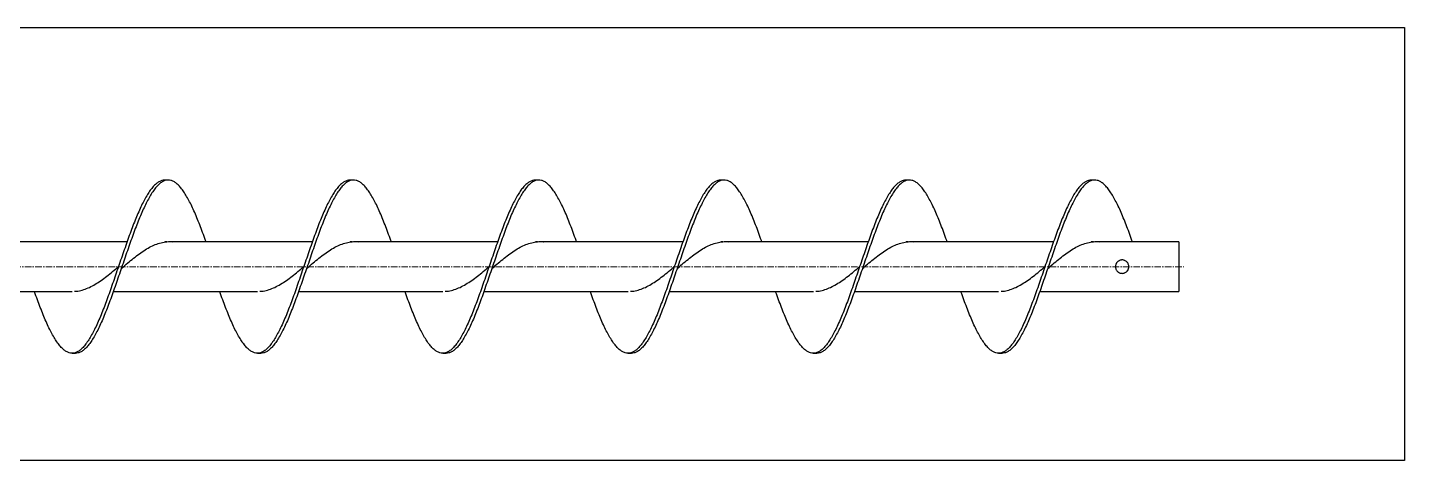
# Model space of a CAD drawing. Header units: millimetres. Extents: x 438860 to 442520, y -109839 to -107350.
# Drawn here: x 441182 to 442520, y -107770 to -107350 of the extents above; entities that cross this region are included whole.
import ezdxf
from ezdxf.lldxf.tags import DXFTag

# ---------------------------------------------------------------- set-up
doc = ezdxf.new("R2010")
doc.units = ezdxf.units.MM
doc.linetypes.add('CENTER', pattern=[50.8, 31.75, -6.35, 6.35, -6.35])
doc.layers.add('CENTRO', color=3, linetype='CENTER', lineweight=9)
doc.layers.add('CONTORNO 02', color=5, linetype='CONTINUOUS', lineweight=30)
doc.layers.add('TRACEJADA 02', color=2, linetype='DASHED')
tags = doc.linetypes.add('DASHED', pattern=[19.05, 12.7, -6.35]).pattern_tags.tags
tags[6:7] = [DXFTag(74, 4), DXFTag(75, 0), DXFTag(340, '0'), DXFTag(46, 0.0), DXFTag(50, 0.0), DXFTag(44, 0.0), DXFTag(45, 0.0)]
tags[4:5] = [DXFTag(74, 4), DXFTag(75, 0), DXFTag(340, '0'), DXFTag(46, 0.0), DXFTag(50, 0.0), DXFTag(44, 0.0), DXFTag(45, 0.0)]

msp = doc.modelspace()

# ---------------------------------------------------------------- linework, layer by layer
at = {"layer": 'CENTRO', "ltscale": 0.2}
msp.add_line((439015.7, -107582), (442305.7, -107582), dxfattribs=at)
at = {"layer": 'CONTORNO 02'}
for p, q in [((441279.1, -107557.8), (441140.7, -107557.8)), ((441317.8, -107557.8), (441315.8, -107557.8)), ((441459.1, -107557.8), (441320.7, -107557.8)), ((441497.8, -107557.8), (441495.8, -107557.8)), ((441639.1, -107557.8), (441500.7, -107557.8)), ((441677.8, -107557.8), (441675.8, -107557.8)), ((441819.1, -107557.8), (441680.7, -107557.8)), ((441857.8, -107557.8), (441855.8, -107557.8)), ((441999.1, -107557.8), (441860.7, -107557.8)), ((442037.8, -107557.8), (442035.8, -107557.8)), ((442179.1, -107557.8), (442040.7, -107557.8)), ((442217.8, -107557.8), (442215.8, -107557.8)), ((442300.7, -107557.8), (442220.7, -107557.8)), ((442300.7, -107557.8), (442300.7, -107606.1)), ((441085.8, -107606.1), (441225.8, -107606.1)), ((441265.8, -107606.1), (441405.8, -107606.1)), ((441445.8, -107606.1), (441585.8, -107606.1)), ((441625.8, -107606.1), (441765.8, -107606.1)), ((441805.8, -107606.1), (441945.8, -107606.1)), ((441985.8, -107606.1), (442125.8, -107606.1)), ((442165.8, -107606.1), (442300.7, -107606.1))]:
    msp.add_line(p, q, dxfattribs=at)
for points, knots in [([(441315.7, -107498), (441314.8, -107498), (441312.9, -107498.2), (441310.1, -107499.5), (441307.3, -107501.5), (441304.5, -107504.2), (441301.7, -107507.8), (441298.9, -107512), (441296.1, -107516.9), (441293.2, -107522.5), (441290.4, -107528.6), (441287.6, -107535.2), (441284.8, -107542.3), (441282, -107549.8), (441279.2, -107557.5), (441276.4, -107565.6), (441273.6, -107573.7), (441270.7, -107582), (441267.9, -107590.2), (441265.1, -107598.4), (441262.3, -107606.4), (441259.5, -107614.2), (441256.7, -107621.6), (441253.9, -107628.7), (441251.1, -107635.3), (441248.2, -107641.5), (441245.4, -107647), (441242.6, -107651.9), (441239.8, -107656.2), (441237, -107659.7), (441234.2, -107662.5), (441231.4, -107664.5), (441228.6, -107665.7), (441225.7, -107666.1), (441222.9, -107665.7), (441220.1, -107664.5), (441217.3, -107662.5), (441214.5, -107659.7), (441211.7, -107656.2), (441208.9, -107651.9), (441206.1, -107647), (441203.2, -107641.5), (441200.4, -107635.3), (441197.6, -107628.7), (441194.8, -107621.6), (441192, -107614.2), (441190.1, -107608.9), (441189.1, -107606.2), (441189.1, -107606.1)], [0, 0, 0, 0, 0.022207, 0.044413, 0.06662, 0.088826, 0.111033, 0.133239, 0.155446, 0.177652, 0.199859, 0.222066, 0.244272, 0.266479, 0.288685, 0.310892, 0.333098, 0.355305, 0.377511, 0.399718, 0.421925, 0.444131, 0.466338, 0.488544, 0.510751, 0.532957, 0.555164, 0.57737, 0.599577, 0.621784, 0.64399, 0.666197, 0.688403, 0.71061, 0.732816, 0.755023, 0.777229, 0.799436, 0.821642, 0.843849, 0.866056, 0.888262, 0.910468, 0.932675, 0.954883, 0.977089, 0.999293, 1, 1, 1, 1]), ([(441355.8, -107557.8), (441355.6, -107557.4), (441354.5, -107554.4), (441352.5, -107548.8), (441349.7, -107541.4), (441346.9, -107534.4), (441344.1, -107527.8), (441341.3, -107521.7), (441338.4, -107516.3), (441335.6, -107511.4), (441332.8, -107507.3), (441330, -107503.8), (441327.2, -107501.2), (441324.4, -107499.2), (441321.6, -107498.1), (441318.8, -107497.8), (441315.9, -107498.3), (441313.1, -107499.7), (441310.3, -107501.8), (441307.5, -107504.6), (441304.7, -107508.3), (441301.9, -107512.6), (441299.1, -107517.6), (441296.3, -107523.2), (441293.4, -107529.4), (441290.6, -107536.1), (441287.8, -107543.2), (441285, -107550.7), (441282.2, -107558.5), (441279.4, -107566.6), (441276.6, -107574.7), (441273.8, -107583), (441270.9, -107591.2), (441268.1, -107599.4), (441265.3, -107607.4), (441262.5, -107615.1), (441259.7, -107622.5), (441256.9, -107629.6), (441254.1, -107636.1), (441251.3, -107642.2), (441248.4, -107647.7), (441245.6, -107652.5), (441242.8, -107656.7), (441240, -107660.1), (441237.2, -107662.8), (441234.4, -107664.7), (441231.7, -107665.8), (441229.9, -107665.9), (441229.1, -107665.9)], [0, 0, 0, 0, 0.0034444, 0.0256423, 0.0478432, 0.0700451, 0.0922457, 0.1144459, 0.1366467, 0.1588476, 0.1810483, 0.2032489, 0.2254497, 0.2476504, 0.2698511, 0.2920518, 0.3142525, 0.3364532, 0.3586539, 0.3808546, 0.4030554, 0.4252561, 0.4474568, 0.4696575, 0.4918582, 0.5140589, 0.5362596, 0.5584603, 0.580661, 0.6028617, 0.6250624, 0.6472632, 0.6694639, 0.6916646, 0.7138653, 0.736066, 0.7582667, 0.7804674, 0.8026681, 0.8248688, 0.8470695, 0.8692703, 0.891471, 0.9136717, 0.9358724, 0.9580731, 0.9802738, 1, 1, 1, 1]), ([(441319.1, -107498), (441318.5, -107498), (441317.4, -107498), (441316.3, -107498), (441315.7, -107498)], [0, 0, 0, 0, 0.500001, 1, 1, 1, 1]), ([(441495.7, -107498), (441494.8, -107498), (441492.9, -107498.2), (441490.1, -107499.5), (441487.3, -107501.5), (441484.5, -107504.2), (441481.7, -107507.8), (441478.9, -107512), (441476.1, -107516.9), (441473.2, -107522.5), (441470.4, -107528.6), (441467.6, -107535.2), (441464.8, -107542.3), (441462, -107549.8), (441459.2, -107557.5), (441456.4, -107565.6), (441453.6, -107573.7), (441450.7, -107582), (441447.9, -107590.2), (441445.1, -107598.4), (441442.3, -107606.4), (441439.5, -107614.2), (441436.7, -107621.6), (441433.9, -107628.7), (441431.1, -107635.3), (441428.2, -107641.5), (441425.4, -107647), (441422.6, -107651.9), (441419.8, -107656.2), (441417, -107659.7), (441414.2, -107662.5), (441411.4, -107664.5), (441408.6, -107665.7), (441405.7, -107666.1), (441402.9, -107665.7), (441400.1, -107664.5), (441397.3, -107662.5), (441394.5, -107659.7), (441391.7, -107656.2), (441388.9, -107651.9), (441386.1, -107647), (441383.2, -107641.5), (441380.4, -107635.3), (441377.6, -107628.7), (441374.8, -107621.6), (441372, -107614.2), (441370.1, -107608.9), (441369.1, -107606.2), (441369.1, -107606.1)], [0, 0, 0, 0, 0.022207, 0.044413, 0.06662, 0.088826, 0.111033, 0.133239, 0.155446, 0.177652, 0.199859, 0.222066, 0.244272, 0.266479, 0.288685, 0.310892, 0.333098, 0.355305, 0.377511, 0.399718, 0.421925, 0.444131, 0.466338, 0.488544, 0.510751, 0.532957, 0.555164, 0.57737, 0.599577, 0.621784, 0.64399, 0.666197, 0.688403, 0.71061, 0.732816, 0.755023, 0.777229, 0.799436, 0.821642, 0.843849, 0.866056, 0.888262, 0.910468, 0.932675, 0.954883, 0.977089, 0.999293, 1, 1, 1, 1]), ([(441535.8, -107557.8), (441535.6, -107557.4), (441534.5, -107554.4), (441532.5, -107548.8), (441529.7, -107541.4), (441526.9, -107534.4), (441524.1, -107527.8), (441521.3, -107521.7), (441518.4, -107516.3), (441515.6, -107511.4), (441512.8, -107507.3), (441510, -107503.8), (441507.2, -107501.2), (441504.4, -107499.2), (441501.6, -107498.1), (441498.8, -107497.8), (441495.9, -107498.3), (441493.1, -107499.7), (441490.3, -107501.8), (441487.5, -107504.6), (441484.7, -107508.3), (441481.9, -107512.6), (441479.1, -107517.6), (441476.3, -107523.2), (441473.4, -107529.4), (441470.6, -107536.1), (441467.8, -107543.2), (441465, -107550.7), (441462.2, -107558.5), (441459.4, -107566.6), (441456.6, -107574.7), (441453.8, -107583), (441450.9, -107591.2), (441448.1, -107599.4), (441445.3, -107607.4), (441442.5, -107615.1), (441439.7, -107622.5), (441436.9, -107629.6), (441434.1, -107636.1), (441431.3, -107642.2), (441428.4, -107647.7), (441425.6, -107652.5), (441422.8, -107656.7), (441420, -107660.1), (441417.2, -107662.8), (441414.4, -107664.7), (441411.7, -107665.8), (441409.9, -107665.9), (441409.1, -107665.9)], [0, 0, 0, 0, 0.003444, 0.025642, 0.047843, 0.070045, 0.092246, 0.114446, 0.136647, 0.158848, 0.181048, 0.203249, 0.22545, 0.24765, 0.269851, 0.292052, 0.314253, 0.336453, 0.358654, 0.380855, 0.403055, 0.425256, 0.447457, 0.469657, 0.491858, 0.514059, 0.53626, 0.55846, 0.580661, 0.602862, 0.625062, 0.647263, 0.669464, 0.691665, 0.713865, 0.736066, 0.758267, 0.780467, 0.802668, 0.824869, 0.84707, 0.86927, 0.891471, 0.913672, 0.935872, 0.958073, 0.980274, 1, 1, 1, 1]), ([(441499.1, -107498), (441498.5, -107498), (441497.4, -107498), (441496.3, -107498), (441495.7, -107498)], [0, 0, 0, 0, 0.500001, 1, 1, 1, 1]), ([(441675.7, -107498), (441674.8, -107498), (441672.9, -107498.2), (441670.1, -107499.5), (441667.3, -107501.5), (441664.5, -107504.2), (441661.7, -107507.8), (441658.9, -107512), (441656.1, -107516.9), (441653.2, -107522.5), (441650.4, -107528.6), (441647.6, -107535.2), (441644.8, -107542.3), (441642, -107549.8), (441639.2, -107557.5), (441636.4, -107565.6), (441633.6, -107573.7), (441630.7, -107582), (441627.9, -107590.2), (441625.1, -107598.4), (441622.3, -107606.4), (441619.5, -107614.2), (441616.7, -107621.6), (441613.9, -107628.7), (441611.1, -107635.3), (441608.2, -107641.5), (441605.4, -107647), (441602.6, -107651.9), (441599.8, -107656.2), (441597, -107659.7), (441594.2, -107662.5), (441591.4, -107664.5), (441588.6, -107665.7), (441585.7, -107666.1), (441582.9, -107665.7), (441580.1, -107664.5), (441577.3, -107662.5), (441574.5, -107659.7), (441571.7, -107656.2), (441568.9, -107651.9), (441566.1, -107647), (441563.2, -107641.5), (441560.4, -107635.3), (441557.6, -107628.7), (441554.8, -107621.6), (441552, -107614.2), (441550.1, -107608.9), (441549.1, -107606.2), (441549.1, -107606.1)], [0, 0, 0, 0, 0.022207, 0.044413, 0.06662, 0.088826, 0.111033, 0.133239, 0.155446, 0.177652, 0.199859, 0.222066, 0.244272, 0.266479, 0.288685, 0.310892, 0.333098, 0.355305, 0.377511, 0.399718, 0.421925, 0.444131, 0.466338, 0.488544, 0.510751, 0.532957, 0.555164, 0.57737, 0.599577, 0.621784, 0.64399, 0.666197, 0.688403, 0.71061, 0.732816, 0.755023, 0.777229, 0.799436, 0.821642, 0.843849, 0.866056, 0.888262, 0.910468, 0.932675, 0.954883, 0.977089, 0.999293, 1, 1, 1, 1]), ([(441715.8, -107557.8), (441715.6, -107557.4), (441714.5, -107554.4), (441712.5, -107548.8), (441709.7, -107541.4), (441706.9, -107534.4), (441704.1, -107527.8), (441701.3, -107521.7), (441698.4, -107516.3), (441695.6, -107511.4), (441692.8, -107507.3), (441690, -107503.8), (441687.2, -107501.2), (441684.4, -107499.2), (441681.6, -107498.1), (441678.8, -107497.8), (441675.9, -107498.3), (441673.1, -107499.7), (441670.3, -107501.8), (441667.5, -107504.6), (441664.7, -107508.3), (441661.9, -107512.6), (441659.1, -107517.6), (441656.3, -107523.2), (441653.4, -107529.4), (441650.6, -107536.1), (441647.8, -107543.2), (441645, -107550.7), (441642.2, -107558.5), (441639.4, -107566.6), (441636.6, -107574.7), (441633.8, -107583), (441630.9, -107591.2), (441628.1, -107599.4), (441625.3, -107607.4), (441622.5, -107615.1), (441619.7, -107622.5), (441616.9, -107629.6), (441614.1, -107636.1), (441611.3, -107642.2), (441608.4, -107647.7), (441605.6, -107652.5), (441602.8, -107656.7), (441600, -107660.1), (441597.2, -107662.8), (441594.4, -107664.7), (441591.7, -107665.8), (441589.9, -107665.9), (441589.1, -107665.9)], [0, 0, 0, 0, 0.003444, 0.025642, 0.047843, 0.070045, 0.092246, 0.114446, 0.136647, 0.158848, 0.181048, 0.203249, 0.22545, 0.24765, 0.269851, 0.292052, 0.314253, 0.336453, 0.358654, 0.380855, 0.403055, 0.425256, 0.447457, 0.469657, 0.491858, 0.514059, 0.53626, 0.55846, 0.580661, 0.602862, 0.625062, 0.647263, 0.669464, 0.691665, 0.713865, 0.736066, 0.758267, 0.780467, 0.802668, 0.824869, 0.84707, 0.86927, 0.891471, 0.913672, 0.935872, 0.958073, 0.980274, 1, 1, 1, 1]), ([(441679.1, -107498), (441678.5, -107498), (441677.4, -107498), (441676.3, -107498), (441675.7, -107498)], [0, 0, 0, 0, 0.500001, 1, 1, 1, 1]), ([(441855.7, -107498), (441854.8, -107498), (441852.9, -107498.2), (441850.1, -107499.5), (441847.3, -107501.5), (441844.5, -107504.2), (441841.7, -107507.8), (441838.9, -107512), (441836.1, -107516.9), (441833.2, -107522.5), (441830.4, -107528.6), (441827.6, -107535.2), (441824.8, -107542.3), (441822, -107549.8), (441819.2, -107557.5), (441816.4, -107565.6), (441813.6, -107573.7), (441810.7, -107582), (441807.9, -107590.2), (441805.1, -107598.4), (441802.3, -107606.4), (441799.5, -107614.2), (441796.7, -107621.6), (441793.9, -107628.7), (441791.1, -107635.3), (441788.2, -107641.5), (441785.4, -107647), (441782.6, -107651.9), (441779.8, -107656.2), (441777, -107659.7), (441774.2, -107662.5), (441771.4, -107664.5), (441768.6, -107665.7), (441765.7, -107666.1), (441762.9, -107665.7), (441760.1, -107664.5), (441757.3, -107662.5), (441754.5, -107659.7), (441751.7, -107656.2), (441748.9, -107651.9), (441746.1, -107647), (441743.2, -107641.5), (441740.4, -107635.3), (441737.6, -107628.7), (441734.8, -107621.6), (441732, -107614.2), (441730.1, -107608.9), (441729.1, -107606.2), (441729.1, -107606.1)], [0, 0, 0, 0, 0.022207, 0.044413, 0.06662, 0.088826, 0.111033, 0.133239, 0.155446, 0.177652, 0.199859, 0.222066, 0.244272, 0.266479, 0.288685, 0.310892, 0.333098, 0.355305, 0.377511, 0.399718, 0.421925, 0.444131, 0.466338, 0.488544, 0.510751, 0.532957, 0.555164, 0.57737, 0.599577, 0.621784, 0.64399, 0.666197, 0.688403, 0.71061, 0.732816, 0.755023, 0.777229, 0.799436, 0.821642, 0.843849, 0.866056, 0.888262, 0.910468, 0.932675, 0.954883, 0.977089, 0.999293, 1, 1, 1, 1]), ([(441895.8, -107557.8), (441895.6, -107557.4), (441894.5, -107554.4), (441892.5, -107548.8), (441889.7, -107541.4), (441886.9, -107534.4), (441884.1, -107527.8), (441881.3, -107521.7), (441878.4, -107516.3), (441875.6, -107511.4), (441872.8, -107507.3), (441870, -107503.8), (441867.2, -107501.2), (441864.4, -107499.2), (441861.6, -107498.1), (441858.8, -107497.8), (441855.9, -107498.3), (441853.1, -107499.7), (441850.3, -107501.8), (441847.5, -107504.6), (441844.7, -107508.3), (441841.9, -107512.6), (441839.1, -107517.6), (441836.3, -107523.2), (441833.4, -107529.4), (441830.6, -107536.1), (441827.8, -107543.2), (441825, -107550.7), (441822.2, -107558.5), (441819.4, -107566.6), (441816.6, -107574.7), (441813.8, -107583), (441810.9, -107591.2), (441808.1, -107599.4), (441805.3, -107607.4), (441802.5, -107615.1), (441799.7, -107622.5), (441796.9, -107629.6), (441794.1, -107636.1), (441791.3, -107642.2), (441788.4, -107647.7), (441785.6, -107652.5), (441782.8, -107656.7), (441780, -107660.1), (441777.2, -107662.8), (441774.4, -107664.7), (441771.7, -107665.8), (441769.9, -107665.9), (441769.1, -107665.9)], [0, 0, 0, 0, 0.003444, 0.025642, 0.047843, 0.070045, 0.092246, 0.114446, 0.136647, 0.158848, 0.181048, 0.203249, 0.22545, 0.24765, 0.269851, 0.292052, 0.314253, 0.336453, 0.358654, 0.380855, 0.403055, 0.425256, 0.447457, 0.469657, 0.491858, 0.514059, 0.53626, 0.55846, 0.580661, 0.602862, 0.625062, 0.647263, 0.669464, 0.691665, 0.713865, 0.736066, 0.758267, 0.780467, 0.802668, 0.824869, 0.84707, 0.86927, 0.891471, 0.913672, 0.935872, 0.958073, 0.980274, 1, 1, 1, 1]), ([(441859.1, -107498), (441858.5, -107498), (441857.4, -107498), (441856.3, -107498), (441855.7, -107498)], [0, 0, 0, 0, 0.500001, 1, 1, 1, 1]), ([(442035.7, -107498), (442034.8, -107498), (442032.9, -107498.2), (442030.1, -107499.5), (442027.3, -107501.5), (442024.5, -107504.2), (442021.7, -107507.8), (442018.9, -107512), (442016.1, -107516.9), (442013.2, -107522.5), (442010.4, -107528.6), (442007.6, -107535.2), (442004.8, -107542.3), (442002, -107549.8), (441999.2, -107557.5), (441996.4, -107565.6), (441993.6, -107573.7), (441990.7, -107582), (441987.9, -107590.2), (441985.1, -107598.4), (441982.3, -107606.4), (441979.5, -107614.2), (441976.7, -107621.6), (441973.9, -107628.7), (441971.1, -107635.3), (441968.2, -107641.5), (441965.4, -107647), (441962.6, -107651.9), (441959.8, -107656.2), (441957, -107659.7), (441954.2, -107662.5), (441951.4, -107664.5), (441948.6, -107665.7), (441945.7, -107666.1), (441942.9, -107665.7), (441940.1, -107664.5), (441937.3, -107662.5), (441934.5, -107659.7), (441931.7, -107656.2), (441928.9, -107651.9), (441926.1, -107647), (441923.2, -107641.5), (441920.4, -107635.3), (441917.6, -107628.7), (441914.8, -107621.6), (441912, -107614.2), (441910.1, -107608.9), (441909.1, -107606.2), (441909.1, -107606.1)], [0, 0, 0, 0, 0.022207, 0.044413, 0.06662, 0.088826, 0.111033, 0.133239, 0.155446, 0.177652, 0.199859, 0.222066, 0.244272, 0.266479, 0.288685, 0.310892, 0.333098, 0.355305, 0.377511, 0.399718, 0.421925, 0.444131, 0.466338, 0.488544, 0.510751, 0.532957, 0.555164, 0.57737, 0.599577, 0.621784, 0.64399, 0.666197, 0.688403, 0.71061, 0.732816, 0.755023, 0.777229, 0.799436, 0.821642, 0.843849, 0.866056, 0.888262, 0.910468, 0.932675, 0.954883, 0.977089, 0.999293, 1, 1, 1, 1]), ([(442075.8, -107557.8), (442075.6, -107557.4), (442074.5, -107554.4), (442072.5, -107548.8), (442069.7, -107541.4), (442066.9, -107534.4), (442064.1, -107527.8), (442061.3, -107521.7), (442058.4, -107516.3), (442055.6, -107511.4), (442052.8, -107507.3), (442050, -107503.8), (442047.2, -107501.2), (442044.4, -107499.2), (442041.6, -107498.1), (442038.8, -107497.8), (442035.9, -107498.3), (442033.1, -107499.7), (442030.3, -107501.8), (442027.5, -107504.6), (442024.7, -107508.3), (442021.9, -107512.6), (442019.1, -107517.6), (442016.3, -107523.2), (442013.4, -107529.4), (442010.6, -107536.1), (442007.8, -107543.2), (442005, -107550.7), (442002.2, -107558.5), (441999.4, -107566.6), (441996.6, -107574.7), (441993.8, -107583), (441990.9, -107591.2), (441988.1, -107599.4), (441985.3, -107607.4), (441982.5, -107615.1), (441979.7, -107622.5), (441976.9, -107629.6), (441974.1, -107636.1), (441971.3, -107642.2), (441968.4, -107647.7), (441965.6, -107652.5), (441962.8, -107656.7), (441960, -107660.1), (441957.2, -107662.8), (441954.4, -107664.7), (441951.7, -107665.8), (441949.9, -107665.9), (441949.1, -107665.9)], [0, 0, 0, 0, 0.003444, 0.025642, 0.047843, 0.070045, 0.092246, 0.114446, 0.136647, 0.158848, 0.181048, 0.203249, 0.22545, 0.24765, 0.269851, 0.292052, 0.314253, 0.336453, 0.358654, 0.380855, 0.403055, 0.425256, 0.447457, 0.469657, 0.491858, 0.514059, 0.53626, 0.55846, 0.580661, 0.602862, 0.625062, 0.647263, 0.669464, 0.691665, 0.713865, 0.736066, 0.758267, 0.780467, 0.802668, 0.824869, 0.84707, 0.86927, 0.891471, 0.913672, 0.935872, 0.958073, 0.980274, 1, 1, 1, 1]), ([(442039.1, -107498), (442038.5, -107498), (442037.4, -107498), (442036.3, -107498), (442035.7, -107498)], [0, 0, 0, 0, 0.500001, 1, 1, 1, 1]), ([(442215.7, -107498), (442214.8, -107498), (442212.9, -107498.2), (442210.1, -107499.5), (442207.3, -107501.5), (442204.5, -107504.2), (442201.7, -107507.8), (442198.9, -107512), (442196.1, -107516.9), (442193.2, -107522.5), (442190.4, -107528.6), (442187.6, -107535.2), (442184.8, -107542.3), (442182, -107549.8), (442179.2, -107557.5), (442176.4, -107565.6), (442173.6, -107573.7), (442170.7, -107582), (442167.9, -107590.2), (442165.1, -107598.4), (442162.3, -107606.4), (442159.5, -107614.2), (442156.7, -107621.6), (442153.9, -107628.7), (442151.1, -107635.3), (442148.2, -107641.5), (442145.4, -107647), (442142.6, -107651.9), (442139.8, -107656.2), (442137, -107659.7), (442134.2, -107662.5), (442131.4, -107664.5), (442128.6, -107665.7), (442125.7, -107666.1), (442122.9, -107665.7), (442120.1, -107664.5), (442117.3, -107662.5), (442114.5, -107659.7), (442111.7, -107656.2), (442108.9, -107651.9), (442106.1, -107647), (442103.2, -107641.5), (442100.4, -107635.3), (442097.6, -107628.7), (442094.8, -107621.6), (442092, -107614.2), (442090.1, -107608.9), (442089.1, -107606.2), (442089.1, -107606.1)], [0, 0, 0, 0, 0.022207, 0.044413, 0.06662, 0.088826, 0.111033, 0.133239, 0.155446, 0.177652, 0.199859, 0.222066, 0.244272, 0.266479, 0.288685, 0.310892, 0.333098, 0.355305, 0.377511, 0.399718, 0.421925, 0.444131, 0.466338, 0.488544, 0.510751, 0.532957, 0.555164, 0.57737, 0.599577, 0.621784, 0.64399, 0.666197, 0.688403, 0.71061, 0.732816, 0.755023, 0.777229, 0.799436, 0.821642, 0.843849, 0.866056, 0.888262, 0.910468, 0.932675, 0.954883, 0.977089, 0.999293, 1, 1, 1, 1]), ([(442255.8, -107557.8), (442255.6, -107557.4), (442254.5, -107554.4), (442252.5, -107548.8), (442249.7, -107541.4), (442246.9, -107534.4), (442244.1, -107527.8), (442241.3, -107521.7), (442238.4, -107516.3), (442235.6, -107511.4), (442232.8, -107507.3), (442230, -107503.8), (442227.2, -107501.2), (442224.4, -107499.2), (442221.6, -107498.1), (442218.8, -107497.8), (442215.9, -107498.3), (442213.1, -107499.7), (442210.3, -107501.8), (442207.5, -107504.6), (442204.7, -107508.3), (442201.9, -107512.6), (442199.1, -107517.6), (442196.3, -107523.2), (442193.4, -107529.4), (442190.6, -107536.1), (442187.8, -107543.2), (442185, -107550.7), (442182.2, -107558.5), (442179.4, -107566.6), (442176.6, -107574.7), (442173.8, -107583), (442170.9, -107591.2), (442168.1, -107599.4), (442165.3, -107607.4), (442162.5, -107615.1), (442159.7, -107622.5), (442156.9, -107629.6), (442154.1, -107636.1), (442151.3, -107642.2), (442148.4, -107647.7), (442145.6, -107652.5), (442142.8, -107656.7), (442140, -107660.1), (442137.2, -107662.8), (442134.4, -107664.7), (442131.7, -107665.8), (442129.9, -107665.9), (442129.1, -107665.9)], [0, 0, 0, 0, 0.0034444, 0.0256423, 0.0478432, 0.0700451, 0.0922457, 0.1144459, 0.1366467, 0.1588476, 0.1810483, 0.2032489, 0.2254497, 0.2476504, 0.2698511, 0.2920518, 0.3142525, 0.3364532, 0.3586539, 0.3808546, 0.4030554, 0.4252561, 0.4474568, 0.4696575, 0.4918582, 0.5140589, 0.5362596, 0.5584603, 0.580661, 0.6028617, 0.6250624, 0.6472632, 0.6694639, 0.6916646, 0.7138653, 0.736066, 0.7582667, 0.7804674, 0.8026681, 0.8248688, 0.8470695, 0.8692703, 0.891471, 0.9136717, 0.9358724, 0.9580731, 0.9802738, 1, 1, 1, 1]), ([(442219.1, -107498), (442218.5, -107498), (442217.4, -107498), (442216.3, -107498), (442215.7, -107498)], [0, 0, 0, 0, 0.500001, 1, 1, 1, 1]), ([(441273.5, -107583.8), (441275.1, -107582.4), (441278.6, -107579.4), (441284, -107574.9), (441289.7, -107570.5), (441295.3, -107566.5), (441300.9, -107563.1), (441306.5, -107560.5), (441312.2, -107558.6), (441317.8, -107557.8), (441321.6, -107557.5), (441323.5, -107557.8), (441323.5, -107557.8)], [0, 0, 0, 0, 0.098957, 0.211433, 0.323909, 0.436384, 0.54886, 0.661336, 0.773813, 0.886288, 0.998762, 1, 1, 1, 1]), ([(441453.5, -107583.8), (441455.1, -107582.4), (441458.6, -107579.4), (441464, -107574.9), (441469.7, -107570.5), (441475.3, -107566.5), (441480.9, -107563.1), (441486.5, -107560.5), (441492.2, -107558.6), (441497.8, -107557.8), (441501.6, -107557.5), (441503.5, -107557.8), (441503.5, -107557.8)], [0, 0, 0, 0, 0.098957, 0.211433, 0.323909, 0.436384, 0.54886, 0.661336, 0.773813, 0.886288, 0.998762, 1, 1, 1, 1]), ([(441633.5, -107583.8), (441635.1, -107582.4), (441638.6, -107579.4), (441644, -107574.9), (441649.7, -107570.5), (441655.3, -107566.5), (441660.9, -107563.1), (441666.5, -107560.5), (441672.2, -107558.6), (441677.8, -107557.8), (441681.6, -107557.5), (441683.5, -107557.8), (441683.5, -107557.8)], [0, 0, 0, 0, 0.098957, 0.211433, 0.323909, 0.436384, 0.54886, 0.661336, 0.773813, 0.886288, 0.998762, 1, 1, 1, 1]), ([(441813.5, -107583.8), (441815.1, -107582.4), (441818.6, -107579.4), (441824, -107574.9), (441829.7, -107570.5), (441835.3, -107566.5), (441840.9, -107563.1), (441846.5, -107560.5), (441852.2, -107558.6), (441857.8, -107557.8), (441861.6, -107557.5), (441863.5, -107557.8), (441863.5, -107557.8)], [0, 0, 0, 0, 0.098957, 0.211433, 0.323909, 0.436384, 0.54886, 0.661336, 0.773813, 0.886288, 0.998762, 1, 1, 1, 1]), ([(441993.5, -107583.8), (441995.1, -107582.4), (441998.6, -107579.4), (442004, -107574.9), (442009.7, -107570.5), (442015.3, -107566.5), (442020.9, -107563.1), (442026.5, -107560.5), (442032.2, -107558.6), (442037.8, -107557.8), (442041.6, -107557.5), (442043.5, -107557.8), (442043.5, -107557.8)], [0, 0, 0, 0, 0.098957, 0.211433, 0.323909, 0.436384, 0.54886, 0.661336, 0.773813, 0.886288, 0.998762, 1, 1, 1, 1]), ([(442173.5, -107583.8), (442175.1, -107582.4), (442178.6, -107579.4), (442184, -107574.9), (442189.7, -107570.5), (442195.3, -107566.5), (442200.9, -107563.1), (442206.5, -107560.5), (442212.2, -107558.6), (442217.8, -107557.8), (442221.6, -107557.5), (442223.5, -107557.8), (442223.5, -107557.8)], [0, 0, 0, 0, 0.098957, 0.211433, 0.3239088, 0.4363844, 0.5488596, 0.6613358, 0.7738126, 0.8862882, 0.9987616, 1, 1, 1, 1]), ([(442252.2, -107582), (442252.2, -107582.4), (442252.2, -107582.8), (442252.1, -107583.4), (442252, -107583.7), (442251.9, -107584.1), (442251.8, -107584.3), (442251.6, -107584.9), (442251.4, -107585.2), (442251, -107585.8), (442250.9, -107585.9), (442250.6, -107586.3), (442250.5, -107586.4), (442250, -107586.9), (442249.7, -107587.1), (442249, -107587.6), (442248.6, -107587.8), (442248, -107588.1), (442247.8, -107588.1), (442247.4, -107588.2), (442247.2, -107588.3), (442246.6, -107588.4), (442246.2, -107588.5), (442245.3, -107588.5), (442244.9, -107588.4), (442244.1, -107588.3), (442243.6, -107588.1), (442243.1, -107587.9), (442242.9, -107587.8), (442242.5, -107587.6), (442242.3, -107587.5), (442242, -107587.3), (442241.8, -107587.1), (442241.5, -107586.9), (442241.3, -107586.7), (442240.8, -107586.3), (442240.6, -107585.9), (442240.1, -107585.2), (442239.9, -107584.9), (442239.6, -107584.1), (442239.5, -107583.7), (442239.3, -107583), (442239.3, -107582.8), (442239.3, -107582.4), (442239.2, -107582.2), (442239.2, -107581.5), (442239.3, -107581.1), (442239.5, -107580.3), (442239.6, -107579.9), (442239.8, -107579.3), (442239.9, -107579.1), (442240.1, -107578.7), (442240.2, -107578.5), (442240.6, -107578), (442240.8, -107577.7), (442241.3, -107577.2), (442241.5, -107577.1), (442241.8, -107576.8), (442242, -107576.7), (442242.5, -107576.3), (442242.9, -107576.1), (442243.6, -107575.8), (442244.1, -107575.7), (442244.7, -107575.6), (442244.9, -107575.5), (442245.3, -107575.5), (442245.5, -107575.5), (442246.2, -107575.5), (442246.6, -107575.5), (442247.4, -107575.7), (442247.8, -107575.8), (442248.6, -107576.1), (442249, -107576.3), (442249.7, -107576.8), (442250, -107577.1), (442250.5, -107577.5), (442250.6, -107577.7), (442250.9, -107578), (442251, -107578.2), (442251.4, -107578.7), (442251.6, -107579.1), (442251.9, -107579.9), (442252, -107580.3), (442252.2, -107581.1), (442252.2, -107581.5), (442252.2, -107582)], [0, 0, 0, 0, 0.03125, 0.03125, 0.046875, 0.046875, 0.0625, 0.0625, 0.09375, 0.09375, 0.109375, 0.109375, 0.125, 0.125, 0.15625, 0.15625, 0.1875, 0.1875, 0.203125, 0.203125, 0.21875, 0.21875, 0.25, 0.25, 0.28125, 0.28125, 0.3125, 0.3125, 0.328125, 0.328125, 0.34375, 0.34375, 0.359375, 0.359375, 0.375, 0.375, 0.40625, 0.40625, 0.4375, 0.4375, 0.46875, 0.46875, 0.484375, 0.484375, 0.5, 0.5, 0.53125, 0.53125, 0.5625, 0.5625, 0.578125, 0.578125, 0.59375, 0.59375, 0.625, 0.625, 0.640625, 0.640625, 0.65625, 0.65625, 0.6875, 0.6875, 0.71875, 0.71875, 0.734375, 0.734375, 0.75, 0.75, 0.78125, 0.78125, 0.8125, 0.8125, 0.84375, 0.84375, 0.875, 0.875, 0.890625, 0.890625, 0.90625, 0.90625, 0.9375, 0.9375, 0.96875, 0.96875, 1, 1, 1, 1]), ([(441228.1, -107605.9), (441229.2, -107605.8), (441232.2, -107605.7), (441237, -107604.4), (441242.6, -107602.2), (441248.2, -107599.1), (441253.9, -107595.5), (441259.5, -107591.3), (441265.1, -107586.7), (441268.9, -107583.5), (441270.7, -107582)], [0, 0, 0, 0, 0.076876, 0.208752, 0.340627, 0.472501, 0.604375, 0.73625, 0.868125, 1, 1, 1, 1]), ([(441408.1, -107605.9), (441409.2, -107605.8), (441412.2, -107605.7), (441417, -107604.4), (441422.6, -107602.2), (441428.2, -107599.1), (441433.9, -107595.5), (441439.5, -107591.3), (441445.1, -107586.7), (441448.9, -107583.5), (441450.7, -107582)], [0, 0, 0, 0, 0.076876, 0.208752, 0.340627, 0.472501, 0.604375, 0.73625, 0.868125, 1, 1, 1, 1]), ([(441588.1, -107605.9), (441589.2, -107605.8), (441592.2, -107605.7), (441597, -107604.4), (441602.6, -107602.2), (441608.2, -107599.1), (441613.9, -107595.5), (441619.5, -107591.3), (441625.1, -107586.7), (441628.9, -107583.5), (441630.7, -107582)], [0, 0, 0, 0, 0.0768757, 0.2087518, 0.3406267, 0.4725009, 0.6043754, 0.7362504, 0.8681253, 1, 1, 1, 1]), ([(441768.1, -107605.9), (441769.2, -107605.8), (441772.2, -107605.7), (441777, -107604.4), (441782.6, -107602.2), (441788.2, -107599.1), (441793.9, -107595.5), (441799.5, -107591.3), (441805.1, -107586.7), (441808.9, -107583.5), (441810.7, -107582)], [0, 0, 0, 0, 0.076876, 0.208752, 0.340627, 0.472501, 0.604375, 0.73625, 0.868125, 1, 1, 1, 1]), ([(441948.1, -107605.9), (441949.2, -107605.8), (441952.2, -107605.7), (441957, -107604.4), (441962.6, -107602.2), (441968.2, -107599.1), (441973.9, -107595.5), (441979.5, -107591.3), (441985.1, -107586.7), (441988.9, -107583.5), (441990.7, -107582)], [0, 0, 0, 0, 0.076876, 0.208752, 0.340627, 0.472501, 0.604375, 0.73625, 0.868125, 1, 1, 1, 1]), ([(442128.1, -107605.9), (442129.2, -107605.8), (442132.2, -107605.7), (442137, -107604.4), (442142.6, -107602.2), (442148.2, -107599.1), (442153.9, -107595.5), (442159.5, -107591.3), (442165.1, -107586.7), (442168.9, -107583.5), (442170.7, -107582)], [0, 0, 0, 0, 0.076876, 0.208752, 0.340627, 0.472501, 0.604375, 0.73625, 0.868125, 1, 1, 1, 1]), ([(441225.7, -107666), (441226.3, -107666), (441227.4, -107666), (441228.5, -107666), (441229.1, -107666)], [0, 0, 0, 0, 0.499999, 1, 1, 1, 1]), ([(441405.7, -107666), (441406.3, -107666), (441407.4, -107666), (441408.5, -107666), (441409.1, -107666)], [0, 0, 0, 0, 0.499999, 1, 1, 1, 1]), ([(441585.7, -107666), (441586.3, -107666), (441587.4, -107666), (441588.5, -107666), (441589.1, -107666)], [0, 0, 0, 0, 0.4999993, 1, 1, 1, 1]), ([(441765.7, -107666), (441766.3, -107666), (441767.4, -107666), (441768.5, -107666), (441769.1, -107666)], [0, 0, 0, 0, 0.499999, 1, 1, 1, 1]), ([(441945.7, -107666), (441946.3, -107666), (441947.4, -107666), (441948.5, -107666), (441949.1, -107666)], [0, 0, 0, 0, 0.499999, 1, 1, 1, 1]), ([(442125.7, -107666), (442126.3, -107666), (442127.4, -107666), (442128.5, -107666), (442129.1, -107666)], [0, 0, 0, 0, 0.499999, 1, 1, 1, 1])]:
    msp.add_open_spline(points, degree=3, knots=knots, dxfattribs=at)
at = {"layer": 'TRACEJADA 02'}
msp.add_lwpolyline([(438860, -107350), (442520, -107350), (442520, -107770), (438860, -107770)], close=True, dxfattribs=at)

doc.saveas('drawing.dxf')
